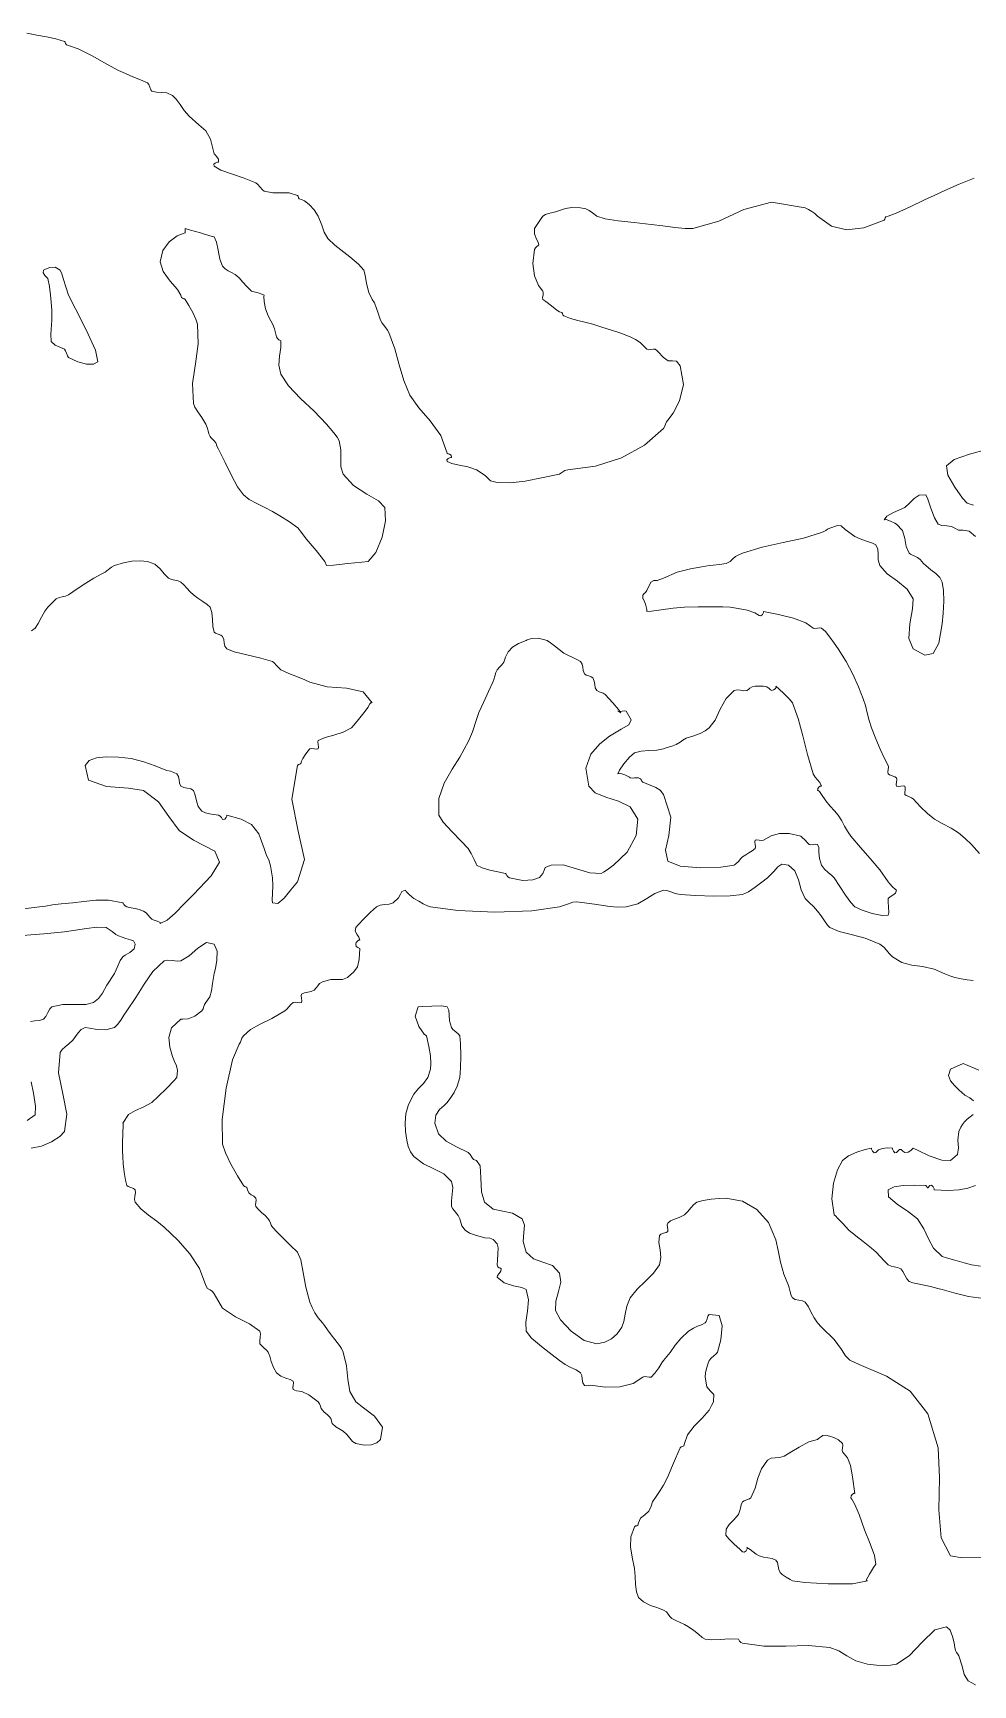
# Model space of a CAD drawing. Header units: inches. Extents: x 18 to 851, y -500 to 848.
# Drawn here: x 175.31 to 199.23, y 781.72 to 823.76 of the extents above; entities that cross this region are included whole.
import ezdxf

# ---------------------------------------------------------------- set-up
doc = ezdxf.new("R2010")
doc.units = ezdxf.units.IN
doc.header["$MEASUREMENT"] = 0
doc.layers.add('Layer 1', color=7, linetype='Continuous')

msp = doc.modelspace()

# ---------------------------------------------------------------- linework, layer by layer
at = {"layer": 'Layer 1', "lineweight": 0}
for points in [[(175.155, 823.759), (175.403, 823.707), (175.651, 823.662), (175.89, 823.611), (176.107, 823.547), (176.126, 823.524), (176.136, 823.49), (176.157, 823.458), (176.213, 823.441), (176.455, 823.358), (176.813, 823.176), (177.188, 822.967), (177.484, 822.806), (177.66, 822.726), (177.851, 822.648), (178.044, 822.57), (178.225, 822.488), (178.256, 822.448), (178.281, 822.38), (178.305, 822.313), (178.331, 822.276), (178.451, 822.25), (178.58, 822.248), (178.717, 822.234), (178.86, 822.17), (178.955, 822.076), (179.052, 821.941), (179.159, 821.788), (179.284, 821.641), (179.531, 821.422), (179.706, 821.267), (179.829, 821.06), (179.919, 820.688), (179.944, 820.657), (179.99, 820.611), (180.027, 820.552), (180.025, 820.477), (179.999, 820.469), (179.947, 820.451), (179.908, 820.419), (179.919, 820.371), (180.087, 820.269), (180.362, 820.172), (180.681, 820.069), (180.978, 819.947), (181.027, 819.904), (181.088, 819.836), (181.147, 819.77), (181.19, 819.735), (181.414, 819.695), (181.623, 819.695), (181.827, 819.689), (182.037, 819.629), (182.059, 819.604), (182.065, 819.569), (182.084, 819.539), (182.143, 819.523), (182.217, 819.487), (182.336, 819.393), (182.464, 819.258), (182.566, 819.1), (182.657, 818.87), (182.716, 818.69), (182.807, 818.53), (182.99, 818.358), (183.14, 818.244), (183.367, 818.065), (183.591, 817.874), (183.731, 817.724), (183.762, 817.599), (183.798, 817.384), (183.853, 817.154), (183.943, 816.982), (183.999, 816.896), (184.043, 816.777), (184.09, 816.628), (184.154, 816.453), (184.197, 816.38), (184.262, 816.29), (184.326, 816.201), (184.366, 816.135), (184.514, 815.726), (184.63, 815.312), (184.747, 814.913), (184.896, 814.547), (185.125, 814.225), (185.417, 813.895), (185.687, 813.521), (185.849, 813.064), (185.869, 813.054), (185.91, 813.042), (185.947, 813.016), (185.955, 812.959), (185.929, 812.956), (185.877, 812.935), (185.836, 812.9), (185.849, 812.853), (185.963, 812.801), (186.149, 812.765), (186.37, 812.72), (186.59, 812.641), (186.819, 812.5), (186.897, 812.414), (186.954, 812.362), (187.119, 812.323), (187.45, 812.312), (187.829, 812.356), (188.25, 812.437), (188.708, 812.535), (188.743, 812.555), (188.788, 812.589), (188.845, 812.623), (188.919, 812.641), (189.625, 812.739), (190.286, 812.949), (190.873, 813.271), (191.354, 813.7), (191.389, 813.754), (191.408, 813.809), (191.427, 813.862), (191.46, 813.912), (191.596, 814.085), (191.763, 814.4), (191.858, 814.814), (191.778, 815.288), (191.688, 815.407), (191.585, 815.421), (191.473, 815.421), (191.354, 815.5), (191.313, 815.547), (191.25, 815.614), (191.186, 815.677), (191.143, 815.712), (191.097, 815.715), (191.032, 815.707), (190.969, 815.701), (190.931, 815.712), (190.855, 815.794), (190.757, 815.88), (190.64, 815.962), (190.507, 816.029), (190.269, 816.119), (190.026, 816.198), (189.786, 816.272), (189.555, 816.347), (189.355, 816.404), (189.169, 816.446), (188.99, 816.491), (188.813, 816.559), (188.792, 816.584), (188.785, 816.618), (188.766, 816.648), (188.708, 816.665), (188.641, 816.711), (188.499, 816.815), (188.355, 816.924), (188.284, 816.982), (188.278, 817.027), (188.288, 817.092), (188.295, 817.154), (188.284, 817.194), (188.174, 817.336), (188.073, 817.581), (188.024, 817.896), (188.072, 818.253), (188.095, 818.291), (188.131, 818.33), (188.164, 818.356), (188.178, 818.358), (188.16, 818.437), (188.115, 818.534), (188.074, 818.648), (188.072, 818.782), (188.103, 818.835), (188.169, 818.938), (188.24, 819.042), (188.284, 819.1), (188.353, 819.145), (188.423, 819.168), (188.504, 819.184), (188.602, 819.206), (188.728, 819.25), (188.856, 819.296), (189.017, 819.323), (189.237, 819.312), (189.374, 819.282), (189.464, 819.239), (189.547, 819.18), (189.66, 819.1), (189.868, 819.029), (190.201, 818.978), (190.607, 818.934), (191.037, 818.888), (191.338, 818.849), (191.639, 818.811), (191.903, 818.784), (192.096, 818.782), (192.757, 818.974), (193.398, 819.271), (194.103, 819.456), (194.955, 819.312), (195.047, 819.269), (195.128, 819.219), (195.202, 819.163), (195.272, 819.1), (195.626, 818.847), (196.012, 818.748), (196.452, 818.798), (196.966, 818.994), (196.988, 819.02), (196.995, 819.054), (197.014, 819.084), (197.072, 819.1), (197.277, 819.175), (197.632, 819.339), (197.999, 819.517), (198.237, 819.629), (198.515, 819.756), (198.877, 819.917), (199.262, 820.067)], [(178.543, 817.935), (178.62, 817.695), (178.801, 817.447), (178.985, 817.232), (179.072, 817.088), (179.086, 817.028), (179.113, 817.011), (179.146, 817.006), (179.178, 816.982), (179.275, 816.823), (179.373, 816.646), (179.452, 816.478), (179.496, 816.347), (179.515, 815.848), (179.442, 815.344), (179.369, 814.837), (179.39, 814.335), (179.429, 814.238), (179.504, 814.118), (179.602, 813.974), (179.708, 813.806), (179.743, 813.722), (179.762, 813.639), (179.78, 813.561), (179.813, 813.488), (179.83, 813.471), (179.863, 813.438), (179.897, 813.404), (179.919, 813.382), (179.963, 813.328), (179.979, 813.291), (179.99, 813.246), (180.025, 813.17), (180.202, 812.83), (180.362, 812.5), (180.513, 812.213), (180.661, 812.006), (180.812, 811.887), (181.002, 811.784), (181.208, 811.686), (181.402, 811.582), (181.589, 811.47), (181.834, 811.319), (182.049, 811.167), (182.143, 811.053), (182.262, 810.89), (182.511, 810.591), (182.735, 810.312), (182.778, 810.206), (182.958, 810.219), (183.322, 810.257), (183.679, 810.296), (183.837, 810.312), (184.032, 810.543), (184.192, 810.929), (184.281, 811.35), (184.26, 811.688), (184.1, 811.851), (183.801, 812.027), (183.467, 812.245), (183.202, 812.535), (183.145, 812.721), (183.142, 812.928), (183.143, 813.15), (183.096, 813.382), (183.045, 813.473), (182.963, 813.583), (182.868, 813.699), (182.778, 813.806), (182.464, 814.135), (182.117, 814.462), (181.81, 814.779), (181.613, 815.076), (181.567, 815.307), (181.582, 815.54), (181.611, 815.753), (181.613, 815.923), (181.599, 815.934), (181.566, 815.953), (181.531, 815.984), (181.507, 816.029), (181.452, 816.233), (181.409, 816.346), (181.363, 816.433), (181.296, 816.559), (181.227, 816.744), (181.19, 816.924), (181.18, 817.053), (181.19, 817.088), (181.135, 817.115), (181.035, 817.144), (180.934, 817.17), (180.872, 817.194), (180.748, 817.307), (180.65, 817.421), (180.558, 817.527), (180.449, 817.618), (180.361, 817.667), (180.275, 817.709), (180.196, 817.759), (180.131, 817.829), (180.063, 818.006), (180.021, 818.23), (179.98, 818.439), (179.919, 818.57), (179.812, 818.602), (179.571, 818.673), (179.318, 818.746), (179.178, 818.782), (179.178, 818.766), (179.179, 818.729), (179.179, 818.693), (179.178, 818.676), (178.979, 818.596), (178.776, 818.448), (178.615, 818.228), (178.543, 817.935), (178.543, 817.935)], [(179.178, 818.676), (179.179, 818.693), (179.179, 818.729), (179.178, 818.766), (179.178, 818.782), (179.318, 818.746), (179.571, 818.673), (179.812, 818.602), (179.919, 818.57), (179.98, 818.439), (180.021, 818.23), (180.063, 818.006), (180.131, 817.829), (180.196, 817.759), (180.275, 817.709), (180.361, 817.667), (180.449, 817.618), (180.558, 817.527), (180.65, 817.421), (180.748, 817.307), (180.872, 817.194), (180.934, 817.17), (181.035, 817.144), (181.135, 817.115), (181.19, 817.088), (181.18, 817.053), (181.19, 816.924), (181.227, 816.744), (181.296, 816.559), (181.363, 816.433), (181.409, 816.346), (181.452, 816.233), (181.507, 816.029), (181.531, 815.984), (181.566, 815.953), (181.599, 815.934), (181.613, 815.923), (181.611, 815.753), (181.582, 815.54), (181.567, 815.307), (181.613, 815.076), (181.81, 814.779), (182.117, 814.462), (182.464, 814.135), (182.778, 813.806), (182.868, 813.699), (182.963, 813.583), (183.045, 813.473), (183.096, 813.382), (183.143, 813.15), (183.142, 812.928), (183.145, 812.721), (183.202, 812.535), (183.467, 812.245), (183.801, 812.027), (184.1, 811.851), (184.26, 811.688), (184.281, 811.35), (184.192, 810.929), (184.032, 810.543), (183.837, 810.312), (183.679, 810.296), (183.322, 810.257), (182.958, 810.219), (182.778, 810.206), (182.735, 810.312), (182.511, 810.591), (182.262, 810.89), (182.143, 811.053), (182.049, 811.167), (181.834, 811.319), (181.589, 811.47), (181.402, 811.582), (181.208, 811.686), (181.002, 811.784), (180.812, 811.887), (180.661, 812.006), (180.513, 812.213), (180.362, 812.5), (180.202, 812.83), (180.025, 813.17), (179.99, 813.246), (179.979, 813.291), (179.963, 813.328), (179.919, 813.382), (179.897, 813.404), (179.863, 813.438), (179.83, 813.471), (179.813, 813.488), (179.78, 813.561), (179.762, 813.639), (179.743, 813.722), (179.708, 813.806), (179.602, 813.974), (179.504, 814.118), (179.429, 814.238), (179.39, 814.335), (179.369, 814.837), (179.442, 815.344), (179.515, 815.848), (179.496, 816.347), (179.452, 816.478), (179.373, 816.646), (179.275, 816.823), (179.178, 816.982), (179.146, 817.006), (179.113, 817.011), (179.086, 817.028), (179.072, 817.088), (178.985, 817.232), (178.801, 817.447), (178.62, 817.695), (178.543, 817.935), (178.615, 818.228), (178.776, 818.448), (178.979, 818.596), (179.178, 818.676), (179.178, 818.676)], [(175.684, 817.512), (175.729, 817.306), (175.765, 817.01), (175.788, 816.7), (175.79, 816.453), (175.765, 816.092), (175.774, 815.913), (175.871, 815.819), (176.107, 815.712), (176.133, 815.675), (176.158, 815.609), (176.183, 815.541), (176.213, 815.5), (176.448, 815.393), (176.667, 815.333), (176.845, 815.331), (176.955, 815.394), (176.897, 815.688), (176.662, 816.204), (176.388, 816.739), (176.213, 817.088), (176.14, 817.298), (176.087, 817.485), (176.045, 817.633), (176.002, 817.724), (175.872, 817.8), (175.734, 817.793), (175.625, 817.751), (175.578, 817.724), (175.569, 817.654), (175.606, 817.591), (175.656, 817.541), (175.684, 817.512), (175.684, 817.512)], [(175.578, 817.724), (175.625, 817.751), (175.734, 817.793), (175.872, 817.8), (176.002, 817.724), (176.045, 817.633), (176.087, 817.485), (176.14, 817.298), (176.213, 817.088), (176.388, 816.739), (176.662, 816.204), (176.897, 815.688), (176.955, 815.394), (176.845, 815.331), (176.667, 815.333), (176.448, 815.393), (176.213, 815.5), (176.183, 815.541), (176.158, 815.609), (176.133, 815.675), (176.107, 815.712), (175.871, 815.819), (175.774, 815.913), (175.765, 816.092), (175.79, 816.453), (175.788, 816.7), (175.765, 817.01), (175.729, 817.306), (175.684, 817.512), (175.656, 817.541), (175.606, 817.591), (175.569, 817.654), (175.578, 817.724), (175.578, 817.724)], [(199.572, 813.162), (199.137, 813.04), (198.754, 812.903), (198.554, 812.747), (198.593, 812.51), (198.764, 812.199), (198.963, 811.924), (199.084, 811.794), (199.239, 811.741)], [(199.239, 811.741), (199.084, 811.794), (198.963, 811.924), (198.764, 812.199), (198.593, 812.51), (198.554, 812.747), (198.754, 812.903), (199.137, 813.04), (199.572, 813.162)], [(199.295, 810.947), (199.128, 811.08), (198.983, 811.108), (198.862, 811.109), (198.766, 811.159), (198.683, 811.201), (198.561, 811.216), (198.436, 811.229), (198.343, 811.265), (198.25, 811.422), (198.157, 811.669), (198.078, 811.899), (198.025, 812.006), (197.858, 811.998), (197.729, 811.911), (197.616, 811.792), (197.496, 811.688), (197.361, 811.623), (197.189, 811.548), (197.038, 811.463), (196.966, 811.371), (197.021, 811.378), (197.132, 811.338), (197.239, 811.287), (197.284, 811.265), (197.438, 811.103), (197.497, 810.9), (197.529, 810.694), (197.602, 810.523), (197.641, 810.496), (197.704, 810.466), (197.768, 810.439), (197.813, 810.417), (197.882, 810.366), (197.929, 810.314), (197.97, 810.262), (198.025, 810.206), (198.159, 810.1), (198.282, 810.005), (198.383, 809.904), (198.448, 809.782), (198.48, 809.577), (198.486, 809.299), (198.473, 808.998), (198.448, 808.724), (198.356, 808.231), (198.212, 807.971), (198, 807.928), (197.708, 808.088), (197.596, 808.348), (197.622, 808.727), (197.69, 809.104), (197.708, 809.359), (197.557, 809.61), (197.309, 809.811), (197.049, 809.997), (196.86, 810.206), (196.817, 810.352), (196.814, 810.495), (196.808, 810.626), (196.754, 810.735), (196.669, 810.778), (196.521, 810.83), (196.356, 810.886), (196.225, 810.947), (195.98, 811.125), (195.871, 811.219), (195.78, 811.23), (195.59, 811.159), (195.529, 811.131), (195.48, 811.104), (195.432, 811.078), (195.378, 811.053), (194.915, 810.909), (194.397, 810.793), (193.866, 810.674), (193.366, 810.523), (193.274, 810.484), (193.189, 810.436), (193.114, 810.378), (193.049, 810.312), (192.946, 810.263), (192.781, 810.234), (192.618, 810.218), (192.519, 810.206), (192.327, 810.173), (192.039, 810.128), (191.7, 810.043), (191.354, 809.888), (191.191, 809.828), (191.103, 809.83), (191.034, 809.782), (190.931, 809.57), (190.897, 809.526), (190.858, 809.499), (190.829, 809.455), (190.825, 809.359), (190.844, 809.353), (190.892, 809.229), (190.933, 809.091), (190.931, 809.041), (191.047, 809.044), (191.294, 809.078), (191.598, 809.12), (191.884, 809.147), (192.235, 809.158), (192.577, 809.16), (192.864, 809.155), (193.049, 809.147), (193.256, 809.119), (193.481, 809.069), (193.676, 809.005), (193.79, 808.936), (193.832, 808.926), (193.875, 808.963), (193.901, 809.014), (193.896, 809.041), (194.281, 808.965), (194.661, 808.866), (194.975, 808.748), (195.166, 808.618), (195.206, 808.607), (195.269, 808.615), (195.333, 808.624), (195.378, 808.618), (195.473, 808.527), (195.585, 808.39), (195.7, 808.233), (195.801, 808.088), (196.004, 807.768), (196.175, 807.445), (196.318, 807.126), (196.437, 806.817), (196.49, 806.645), (196.54, 806.458), (196.59, 806.266), (196.648, 806.077), (196.753, 805.799), (196.866, 805.534), (196.976, 805.302), (197.072, 805.124), (197.082, 805.076), (197.074, 805.019), (197.066, 804.961), (197.072, 804.912), (197.108, 804.886), (197.174, 804.861), (197.242, 804.834), (197.284, 804.806), (197.291, 804.76), (197.281, 804.697), (197.272, 804.636), (197.284, 804.594), (197.327, 804.585), (197.391, 804.595), (197.455, 804.604), (197.496, 804.594), (197.506, 804.551), (197.5, 804.491), (197.491, 804.431), (197.496, 804.382), (197.53, 804.358), (197.597, 804.33), (197.665, 804.301), (197.708, 804.276), (197.896, 804.069), (198.068, 803.895), (198.246, 803.752), (198.448, 803.641), (198.67, 803.53), (198.861, 803.404), (199.031, 803.264), (199.189, 803.112), (199.397, 802.878)], [(199.397, 802.878), (199.189, 803.112), (199.031, 803.264), (198.861, 803.404), (198.67, 803.53), (198.448, 803.641), (198.246, 803.752), (198.068, 803.895), (197.896, 804.069), (197.708, 804.276), (197.665, 804.301), (197.597, 804.33), (197.53, 804.358), (197.496, 804.382), (197.491, 804.431), (197.5, 804.491), (197.506, 804.551), (197.496, 804.594), (197.455, 804.604), (197.391, 804.595), (197.327, 804.585), (197.284, 804.594), (197.272, 804.636), (197.281, 804.697), (197.291, 804.76), (197.284, 804.806), (197.242, 804.834), (197.174, 804.861), (197.108, 804.886), (197.072, 804.912), (197.066, 804.961), (197.074, 805.019), (197.082, 805.076), (197.072, 805.124), (196.976, 805.302), (196.866, 805.534), (196.753, 805.799), (196.648, 806.077), (196.59, 806.266), (196.54, 806.458), (196.49, 806.645), (196.437, 806.817), (196.318, 807.126), (196.175, 807.445), (196.004, 807.768), (195.801, 808.088), (195.7, 808.233), (195.585, 808.39), (195.473, 808.527), (195.378, 808.618), (195.333, 808.624), (195.269, 808.615), (195.206, 808.607), (195.166, 808.618), (194.975, 808.748), (194.661, 808.866), (194.281, 808.965), (193.896, 809.041), (193.901, 809.014), (193.875, 808.963), (193.832, 808.926), (193.79, 808.936), (193.676, 809.005), (193.481, 809.069), (193.256, 809.119), (193.049, 809.147), (192.864, 809.155), (192.577, 809.16), (192.235, 809.158), (191.884, 809.147), (191.598, 809.12), (191.294, 809.078), (191.047, 809.044), (190.931, 809.041), (190.933, 809.091), (190.892, 809.229), (190.844, 809.353), (190.825, 809.359), (190.829, 809.455), (190.858, 809.499), (190.897, 809.526), (190.931, 809.57), (191.034, 809.782), (191.103, 809.83), (191.191, 809.828), (191.354, 809.888), (191.7, 810.043), (192.039, 810.128), (192.327, 810.173), (192.519, 810.206), (192.618, 810.218), (192.781, 810.234), (192.946, 810.263), (193.049, 810.312), (193.114, 810.378), (193.189, 810.436), (193.274, 810.484), (193.366, 810.523), (193.866, 810.674), (194.397, 810.793), (194.915, 810.909), (195.378, 811.053), (195.432, 811.078), (195.48, 811.104), (195.529, 811.131), (195.59, 811.159), (195.78, 811.23), (195.871, 811.219), (195.98, 811.125), (196.225, 810.947), (196.356, 810.886), (196.521, 810.83), (196.669, 810.778), (196.754, 810.735), (196.808, 810.626), (196.814, 810.495), (196.817, 810.352), (196.86, 810.206), (197.049, 809.997), (197.309, 809.811), (197.557, 809.61), (197.708, 809.359), (197.69, 809.104), (197.622, 808.727), (197.596, 808.348), (197.708, 808.088), (198, 807.928), (198.212, 807.971), (198.356, 808.231), (198.448, 808.724), (198.473, 808.998), (198.486, 809.299), (198.48, 809.577), (198.448, 809.782), (198.383, 809.904), (198.282, 810.005), (198.159, 810.1), (198.025, 810.206), (197.97, 810.262), (197.929, 810.314), (197.882, 810.366), (197.813, 810.417), (197.768, 810.439), (197.704, 810.466), (197.641, 810.496), (197.602, 810.523), (197.529, 810.694), (197.497, 810.9), (197.438, 811.103), (197.284, 811.265), (197.239, 811.287), (197.132, 811.338), (197.021, 811.378), (196.966, 811.371), (197.038, 811.463), (197.189, 811.548), (197.361, 811.623), (197.496, 811.688), (197.616, 811.792), (197.729, 811.911), (197.858, 811.998), (198.025, 812.006), (198.078, 811.899), (198.157, 811.669), (198.25, 811.422), (198.343, 811.265), (198.436, 811.229), (198.561, 811.216), (198.683, 811.201), (198.766, 811.159), (198.862, 811.109), (198.983, 811.108), (199.128, 811.08), (199.295, 810.947)], [(174.998, 801.463), (175.472, 801.523), (175.63, 801.545), (175.805, 801.571), (176.026, 801.6), (176.319, 801.629), (176.605, 801.663), (176.908, 801.693), (177.233, 801.691), (177.59, 801.629), (177.601, 801.614), (177.621, 801.582), (177.652, 801.547), (177.696, 801.523), (177.807, 801.5), (177.91, 801.482), (178.012, 801.458), (178.119, 801.418), (178.19, 801.37), (178.237, 801.314), (178.278, 801.257), (178.331, 801.206), (178.37, 801.196), (178.466, 801.161), (178.548, 801.122), (178.543, 801.1), (178.719, 801.181), (178.929, 801.364), (179.158, 801.6), (179.39, 801.841), (179.844, 802.309), (180.056, 802.658), (179.935, 802.944), (179.39, 803.218), (179.029, 803.466), (178.767, 803.823), (178.499, 804.195), (178.119, 804.488), (177.742, 804.541), (177.182, 804.589), (176.72, 804.746), (176.637, 805.124), (176.741, 805.251), (176.922, 805.316), (177.172, 805.338), (177.484, 805.335), (177.803, 805.297), (178.127, 805.215), (178.421, 805.113), (178.649, 805.018), (178.714, 804.996), (178.804, 804.974), (178.895, 804.946), (178.966, 804.912), (179.012, 804.844), (179.025, 804.757), (179.036, 804.668), (179.072, 804.594), (179.144, 804.559), (179.235, 804.545), (179.325, 804.529), (179.39, 804.488), (179.438, 804.367), (179.465, 804.219), (179.508, 804.074), (179.602, 803.959), (179.698, 803.914), (179.803, 803.891), (179.913, 803.875), (180.025, 803.853), (180.07, 803.829), (180.101, 803.794), (180.121, 803.762), (180.131, 803.747), (180.186, 803.756), (180.221, 803.793), (180.237, 803.833), (180.237, 803.853), (180.608, 803.754), (180.868, 803.616), (181.051, 803.384), (181.19, 803.006), (181.252, 802.83), (181.306, 802.722), (181.355, 802.57), (181.402, 802.265), (181.41, 802.062), (181.402, 801.861), (181.395, 801.704), (181.402, 801.629), (181.541, 801.61), (181.698, 801.745), (181.866, 801.954), (182.037, 802.159), (182.216, 802.728), (182.06, 803.446), (181.892, 804.263), (182.037, 805.124), (182.063, 805.146), (182.097, 805.152), (182.127, 805.171), (182.143, 805.229), (182.171, 805.298), (182.233, 805.395), (182.304, 805.489), (182.354, 805.547), (182.399, 805.556), (182.461, 805.546), (182.523, 805.537), (182.566, 805.547), (182.574, 805.59), (182.565, 805.656), (182.556, 805.721), (182.566, 805.759), (182.742, 805.834), (182.964, 805.895), (183.2, 805.966), (183.414, 806.077), (183.476, 806.144), (183.595, 806.287), (183.73, 806.457), (183.837, 806.606), (183.849, 806.63), (183.881, 806.686), (183.918, 806.729), (183.943, 806.712), (183.714, 806.994), (183.29, 807.086), (182.795, 807.123), (182.354, 807.241), (182.225, 807.298), (182.035, 807.373), (181.819, 807.461), (181.613, 807.559), (181.563, 807.602), (181.504, 807.669), (181.446, 807.734), (181.402, 807.771), (181.108, 807.855), (180.753, 807.933), (180.431, 808.009), (180.237, 808.088), (180.191, 808.157), (180.177, 808.238), (180.167, 808.324), (180.131, 808.406), (180.089, 808.433), (180.021, 808.46), (179.955, 808.486), (179.919, 808.512), (179.887, 808.654), (179.875, 808.835), (179.858, 809.014), (179.813, 809.147), (179.742, 809.216), (179.63, 809.296), (179.504, 809.381), (179.39, 809.465), (179.305, 809.543), (179.222, 809.632), (179.144, 809.716), (179.072, 809.782), (179.001, 809.816), (178.917, 809.833), (178.832, 809.852), (178.755, 809.888), (178.65, 809.995), (178.544, 810.125), (178.411, 810.242), (178.225, 810.312), (178.033, 810.328), (177.827, 810.316), (177.607, 810.276), (177.378, 810.206), (177.306, 810.166), (177.227, 810.107), (177.145, 810.044), (177.061, 809.994), (176.858, 809.888), (176.649, 809.758), (176.434, 809.614), (176.213, 809.465), (176.132, 809.429), (176.05, 809.412), (175.97, 809.396), (175.896, 809.359), (175.845, 809.313), (175.792, 809.257), (175.737, 809.199), (175.684, 809.147), (175.608, 809.044), (175.526, 808.891), (175.443, 808.732), (175.366, 808.618), (175.271, 808.547)], [(187.331, 807.876), (187.288, 807.749), (187.243, 807.683), (187.188, 807.635), (187.119, 807.559), (187.085, 807.488), (187.058, 807.396), (187.035, 807.306), (187.013, 807.241), (186.899, 807.001), (186.769, 806.723), (186.655, 806.465), (186.59, 806.288), (186.496, 805.977), (186.394, 805.737), (186.284, 805.535), (186.167, 805.335), (185.971, 805.025), (185.768, 804.673), (185.632, 804.283), (185.637, 803.853), (185.75, 803.677), (185.975, 803.433), (186.216, 803.187), (186.378, 803.006), (186.458, 802.878), (186.537, 802.732), (186.589, 802.616), (186.59, 802.583), (186.736, 802.513), (186.93, 802.46), (187.14, 802.415), (187.331, 802.371), (187.345, 802.355), (187.363, 802.324), (187.392, 802.29), (187.437, 802.265), (187.773, 802.197), (188.025, 802.208), (188.194, 802.274), (188.284, 802.371), (188.325, 802.474), (188.342, 802.521), (188.382, 802.545), (188.496, 802.583), (188.8, 802.589), (189.14, 802.493), (189.475, 802.389), (189.766, 802.371), (189.824, 802.403), (189.921, 802.468), (190.02, 802.538), (190.084, 802.583), (190.431, 802.915), (190.655, 803.336), (190.699, 803.752), (190.507, 804.065), (190.206, 804.213), (189.886, 804.315), (189.611, 804.425), (189.449, 804.594), (189.374, 805.056), (189.5, 805.408), (189.733, 805.67), (189.978, 805.865), (190.273, 806.048), (190.475, 806.157), (190.534, 806.279), (190.401, 806.5), (190.361, 806.511), (190.299, 806.502), (190.234, 806.493), (190.19, 806.5), (190.264, 806.459), (190.206, 806.547), (190.061, 806.718), (189.872, 806.923), (189.82, 806.963), (189.771, 806.979), (189.72, 806.993), (189.66, 807.029), (189.617, 807.096), (189.602, 807.181), (189.589, 807.269), (189.555, 807.347), (189.511, 807.378), (189.449, 807.398), (189.388, 807.421), (189.343, 807.453), (189.307, 807.535), (189.296, 807.62), (189.282, 807.701), (189.237, 807.771), (189.168, 807.81), (189.059, 807.86), (188.932, 807.917), (188.813, 807.982), (188.695, 808.068), (188.579, 808.163), (188.475, 808.246), (188.39, 808.3), (188.169, 808.358), (187.994, 808.349), (187.884, 808.315), (187.86, 808.3), (187.666, 808.228), (187.509, 808.134), (187.396, 808.017), (187.331, 807.876), (187.331, 807.876)], [(187.86, 808.3), (187.884, 808.315), (187.994, 808.349), (188.169, 808.358), (188.39, 808.3), (188.475, 808.246), (188.579, 808.163), (188.695, 808.068), (188.813, 807.982), (188.932, 807.917), (189.059, 807.86), (189.168, 807.81), (189.237, 807.771), (189.282, 807.701), (189.296, 807.62), (189.307, 807.535), (189.343, 807.453), (189.388, 807.421), (189.449, 807.398), (189.511, 807.378), (189.555, 807.347), (189.589, 807.269), (189.602, 807.181), (189.617, 807.096), (189.66, 807.029), (189.72, 806.993), (189.771, 806.979), (189.82, 806.963), (189.872, 806.923), (190.061, 806.718), (190.206, 806.547), (190.264, 806.459), (190.19, 806.5), (190.234, 806.493), (190.299, 806.502), (190.361, 806.511), (190.401, 806.5), (190.534, 806.279), (190.475, 806.157), (190.273, 806.048), (189.978, 805.865), (189.733, 805.67), (189.5, 805.408), (189.374, 805.056), (189.449, 804.594), (189.611, 804.425), (189.886, 804.315), (190.206, 804.213), (190.507, 804.065), (190.699, 803.752), (190.655, 803.336), (190.431, 802.915), (190.084, 802.583), (190.02, 802.538), (189.921, 802.468), (189.824, 802.403), (189.766, 802.371), (189.475, 802.389), (189.14, 802.493), (188.8, 802.589), (188.496, 802.583), (188.382, 802.545), (188.342, 802.521), (188.325, 802.474), (188.284, 802.371), (188.194, 802.274), (188.025, 802.208), (187.773, 802.197), (187.437, 802.265), (187.392, 802.29), (187.363, 802.324), (187.345, 802.355), (187.331, 802.371), (187.14, 802.415), (186.93, 802.46), (186.736, 802.513), (186.59, 802.583), (186.589, 802.616), (186.537, 802.732), (186.458, 802.878), (186.378, 803.006), (186.216, 803.187), (185.975, 803.433), (185.75, 803.677), (185.637, 803.853), (185.632, 804.283), (185.768, 804.673), (185.971, 805.025), (186.167, 805.335), (186.284, 805.535), (186.394, 805.737), (186.496, 805.977), (186.59, 806.288), (186.655, 806.465), (186.769, 806.723), (186.899, 807.001), (187.013, 807.241), (187.035, 807.306), (187.058, 807.396), (187.085, 807.488), (187.119, 807.559), (187.188, 807.635), (187.243, 807.683), (187.288, 807.749), (187.331, 807.876), (187.396, 808.017), (187.509, 808.134), (187.666, 808.228), (187.86, 808.3), (187.86, 808.3)], [(193.154, 807.029), (192.947, 806.826), (192.796, 806.551), (192.665, 806.277), (192.519, 806.077), (192.41, 806.002), (192.284, 805.938), (192.169, 805.89), (192.096, 805.865), (191.932, 805.814), (191.844, 805.767), (191.776, 805.716), (191.672, 805.653), (191.589, 805.619), (191.504, 805.593), (191.424, 805.57), (191.354, 805.547), (191.183, 805.51), (190.982, 805.499), (190.782, 805.485), (190.613, 805.441), (190.489, 805.336), (190.347, 805.166), (190.233, 805), (190.19, 804.912), (190.241, 804.924), (190.368, 804.879), (190.484, 804.824), (190.507, 804.806), (190.559, 804.8), (190.613, 804.805), (190.667, 804.81), (190.719, 804.806), (190.769, 804.782), (190.792, 804.751), (190.805, 804.721), (190.825, 804.7), (191.016, 804.622), (191.16, 804.561), (191.269, 804.491), (191.354, 804.382), (191.536, 803.807), (191.49, 803.338), (191.403, 802.967), (191.46, 802.688), (191.774, 802.558), (192.291, 802.514), (192.815, 802.53), (193.154, 802.583), (193.196, 802.616), (193.258, 802.681), (193.321, 802.75), (193.366, 802.794), (193.447, 802.85), (193.527, 802.898), (193.607, 802.948), (193.684, 803.006), (193.694, 803.047), (193.685, 803.111), (193.675, 803.175), (193.684, 803.218), (193.726, 803.229), (193.787, 803.22), (193.85, 803.21), (193.896, 803.218), (194.089, 803.33), (194.303, 803.39), (194.552, 803.39), (194.849, 803.324), (194.886, 803.292), (194.953, 803.226), (195.021, 803.155), (195.061, 803.112), (195.101, 803.101), (195.164, 803.11), (195.228, 803.12), (195.272, 803.112), (195.302, 803.037), (195.309, 802.912), (195.323, 802.755), (195.378, 802.583), (195.45, 802.483), (195.546, 802.397), (195.637, 802.324), (195.696, 802.265), (195.838, 802.044), (195.986, 801.819), (196.121, 801.631), (196.225, 801.523), (196.407, 801.44), (196.665, 801.357), (196.915, 801.305), (197.072, 801.312), (197.088, 801.381), (197.081, 801.512), (197.069, 801.648), (197.072, 801.735), (197.119, 801.779), (197.193, 801.818), (197.261, 801.869), (197.284, 801.947), (197.254, 801.968), (197.184, 802.036), (197.111, 802.113), (197.072, 802.159), (196.857, 802.464), (196.615, 802.754), (196.363, 803.038), (196.119, 803.324), (196.035, 803.447), (195.963, 803.579), (195.89, 803.715), (195.801, 803.853), (195.702, 803.971), (195.592, 804.089), (195.48, 804.222), (195.378, 804.382), (195.358, 804.408), (195.32, 804.455), (195.284, 804.491), (195.272, 804.488), (195.282, 804.532), (195.315, 804.579), (195.353, 804.606), (195.378, 804.594), (195.332, 804.686), (195.273, 804.756), (195.213, 804.825), (195.166, 804.912), (195.016, 805.403), (194.896, 805.878), (194.778, 806.32), (194.637, 806.712), (194.562, 806.805), (194.423, 806.944), (194.286, 807.074), (194.213, 807.135), (194.224, 807.109), (194.198, 807.073), (194.152, 807.042), (194.107, 807.029), (194.079, 807.046), (194.038, 807.082), (193.979, 807.118), (193.896, 807.135), (193.843, 807.136), (193.79, 807.137), (193.736, 807.137), (193.684, 807.135), (193.606, 807.119), (193.553, 807.087), (193.513, 807.053), (193.472, 807.029), (193.397, 807.024), (193.31, 807.036), (193.224, 807.044), (193.154, 807.029), (193.154, 807.029)], [(193.472, 807.029), (193.513, 807.053), (193.553, 807.087), (193.606, 807.119), (193.684, 807.135), (193.736, 807.137), (193.79, 807.137), (193.843, 807.136), (193.896, 807.135), (193.979, 807.118), (194.038, 807.082), (194.079, 807.046), (194.107, 807.029), (194.152, 807.042), (194.198, 807.073), (194.224, 807.109), (194.213, 807.135), (194.286, 807.074), (194.423, 806.944), (194.562, 806.805), (194.637, 806.712), (194.778, 806.32), (194.896, 805.878), (195.016, 805.403), (195.166, 804.912), (195.213, 804.825), (195.273, 804.756), (195.332, 804.686), (195.378, 804.594), (195.353, 804.606), (195.315, 804.579), (195.282, 804.532), (195.272, 804.488), (195.284, 804.491), (195.32, 804.455), (195.358, 804.408), (195.378, 804.382), (195.48, 804.222), (195.592, 804.089), (195.702, 803.971), (195.801, 803.853), (195.89, 803.715), (195.963, 803.579), (196.035, 803.447), (196.119, 803.324), (196.363, 803.038), (196.615, 802.754), (196.857, 802.464), (197.072, 802.159), (197.111, 802.113), (197.184, 802.036), (197.254, 801.968), (197.284, 801.947), (197.261, 801.869), (197.193, 801.818), (197.119, 801.779), (197.072, 801.735), (197.069, 801.648), (197.081, 801.512), (197.088, 801.381), (197.072, 801.312), (196.915, 801.305), (196.665, 801.357), (196.407, 801.44), (196.225, 801.523), (196.121, 801.631), (195.986, 801.819), (195.838, 802.044), (195.696, 802.265), (195.637, 802.324), (195.546, 802.397), (195.45, 802.483), (195.378, 802.583), (195.323, 802.755), (195.309, 802.912), (195.302, 803.037), (195.272, 803.112), (195.228, 803.12), (195.164, 803.11), (195.101, 803.101), (195.061, 803.112), (195.021, 803.155), (194.953, 803.226), (194.886, 803.292), (194.849, 803.324), (194.552, 803.39), (194.303, 803.39), (194.089, 803.33), (193.896, 803.218), (193.85, 803.21), (193.787, 803.22), (193.726, 803.229), (193.684, 803.218), (193.675, 803.175), (193.685, 803.111), (193.694, 803.047), (193.684, 803.006), (193.607, 802.948), (193.527, 802.898), (193.447, 802.85), (193.366, 802.794), (193.321, 802.75), (193.258, 802.681), (193.196, 802.616), (193.154, 802.583), (192.815, 802.53), (192.291, 802.514), (191.774, 802.558), (191.46, 802.688), (191.403, 802.967), (191.49, 803.338), (191.536, 803.807), (191.354, 804.382), (191.269, 804.491), (191.16, 804.561), (191.016, 804.622), (190.825, 804.7), (190.805, 804.721), (190.792, 804.751), (190.769, 804.782), (190.719, 804.806), (190.667, 804.81), (190.613, 804.805), (190.559, 804.8), (190.507, 804.806), (190.484, 804.824), (190.368, 804.879), (190.241, 804.924), (190.19, 804.912), (190.233, 805), (190.347, 805.166), (190.489, 805.336), (190.613, 805.441), (190.782, 805.485), (190.982, 805.499), (191.183, 805.51), (191.354, 805.547), (191.424, 805.57), (191.504, 805.593), (191.589, 805.619), (191.672, 805.653), (191.776, 805.716), (191.844, 805.767), (191.932, 805.814), (192.096, 805.865), (192.169, 805.89), (192.284, 805.938), (192.41, 806.002), (192.519, 806.077), (192.665, 806.277), (192.796, 806.551), (192.947, 806.826), (193.154, 807.029), (193.224, 807.044), (193.31, 807.036), (193.397, 807.024), (193.472, 807.029), (193.472, 807.029)], [(199.235, 799.648), (199.078, 799.668), (198.924, 799.689), (198.766, 799.724), (198.642, 799.767), (198.509, 799.823), (198.373, 799.882), (198.237, 799.936), (197.947, 800.005), (197.675, 800.043), (197.419, 800.107), (197.178, 800.253), (197.099, 800.335), (197.031, 800.42), (196.957, 800.501), (196.86, 800.571), (196.481, 800.729), (196.127, 800.82), (195.821, 800.893), (195.59, 800.994), (195.529, 801.059), (195.452, 801.167), (195.364, 801.294), (195.272, 801.418), (195.169, 801.534), (195.064, 801.637), (194.984, 801.71), (194.955, 801.735), (194.86, 801.96), (194.789, 802.215), (194.694, 802.442), (194.531, 802.583), (194.366, 802.608), (194.264, 802.545), (194.163, 802.421), (194.001, 802.265), (193.855, 802.15), (193.685, 802.021), (193.513, 801.908), (193.366, 801.841), (193.051, 801.801), (192.626, 801.795), (192.175, 801.812), (191.778, 801.841), (191.651, 801.867), (191.536, 801.906), (191.435, 801.939), (191.354, 801.947), (191.133, 801.866), (190.927, 801.733), (190.697, 801.602), (190.401, 801.523), (190.171, 801.518), (189.927, 801.541), (189.655, 801.582), (189.343, 801.629), (189.142, 801.653), (189.044, 801.643), (188.937, 801.6), (188.708, 801.523), (188.002, 801.42), (187.061, 801.39), (186.123, 801.427), (185.425, 801.523), (185.344, 801.553), (185.241, 801.603), (185.124, 801.666), (185.001, 801.735), (184.956, 801.772), (184.874, 801.844), (184.803, 801.915), (184.79, 801.947), (184.697, 801.918), (184.661, 801.85), (184.61, 801.75), (184.472, 801.629), (184.371, 801.593), (184.258, 801.581), (184.146, 801.567), (184.049, 801.523), (183.899, 801.392), (183.727, 801.221), (183.583, 801.069), (183.52, 800.994), (183.509, 800.904), (183.546, 800.825), (183.597, 800.751), (183.625, 800.677), (183.607, 800.683), (183.571, 800.657), (183.536, 800.614), (183.52, 800.571), (183.536, 800.518), (183.572, 800.485), (183.608, 800.469), (183.625, 800.465), (183.607, 800.181), (183.565, 800), (183.474, 799.867), (183.308, 799.724), (183.184, 799.672), (183.049, 799.675), (182.884, 799.676), (182.672, 799.618), (182.6, 799.571), (182.553, 799.517), (182.514, 799.46), (182.46, 799.406), (182.389, 799.373), (182.306, 799.355), (182.22, 799.337), (182.143, 799.3), (182.132, 799.261), (182.142, 799.196), (182.151, 799.131), (182.143, 799.088), (182.101, 799.077), (182.04, 799.086), (181.978, 799.095), (181.931, 799.088), (181.871, 799.038), (181.819, 798.979), (181.77, 798.921), (181.719, 798.876), (181.387, 798.683), (181.088, 798.535), (180.839, 798.4), (180.661, 798.241), (180.625, 798.18), (180.608, 798.129), (180.592, 798.082), (180.555, 798.029), (180.388, 797.627), (180.227, 796.906), (180.124, 796.111), (180.131, 795.488), (180.206, 795.261), (180.345, 794.973), (180.509, 794.678), (180.661, 794.43), (180.692, 794.406), (180.725, 794.401), (180.752, 794.384), (180.767, 794.324), (180.797, 794.245), (180.862, 794.196), (180.931, 794.159), (180.978, 794.112), (180.983, 794.063), (180.975, 794.004), (180.968, 793.946), (180.978, 793.9), (181.043, 793.825), (181.127, 793.747), (181.215, 793.666), (181.296, 793.583), (181.326, 793.533), (181.348, 793.477), (181.371, 793.421), (181.402, 793.371), (181.522, 793.244), (181.685, 793.084), (181.865, 792.909), (182.037, 792.735), (182.124, 792.54), (182.185, 792.221), (182.252, 791.842), (182.354, 791.465), (182.41, 791.328), (182.479, 791.193), (182.564, 791.063), (182.672, 790.936), (182.725, 790.871), (182.806, 790.763), (182.899, 790.635), (182.99, 790.512), (183.049, 790.436), (183.106, 790.362), (183.159, 790.283), (183.202, 790.194), (183.286, 789.844), (183.318, 789.501), (183.372, 789.188), (183.52, 788.924), (183.715, 788.778), (183.998, 788.56), (184.2, 788.285), (184.154, 787.971), (184.059, 787.888), (183.916, 787.838), (183.732, 787.829), (183.52, 787.865), (183.44, 787.915), (183.367, 788.002), (183.291, 788.1), (183.202, 788.183), (183.115, 788.232), (183.013, 788.294), (182.925, 788.38), (182.884, 788.5), (182.854, 788.544), (182.79, 788.606), (182.719, 788.668), (182.672, 788.712), (182.644, 788.76), (182.621, 788.82), (182.598, 788.878), (182.566, 788.924), (182.326, 789.11), (182.146, 789.188), (182.017, 789.212), (181.931, 789.241), (181.921, 789.281), (181.93, 789.345), (181.94, 789.41), (181.931, 789.453), (181.854, 789.493), (181.738, 789.529), (181.613, 789.58), (181.507, 789.665), (181.424, 789.805), (181.37, 789.952), (181.332, 790.088), (181.296, 790.194), (181.254, 790.244), (181.186, 790.305), (181.119, 790.364), (181.084, 790.406), (181.082, 790.477), (181.093, 790.571), (181.1, 790.662), (181.084, 790.724), (180.814, 790.916), (180.462, 791.087), (180.129, 791.314), (179.919, 791.677), (179.879, 791.739), (179.815, 791.776), (179.75, 791.815), (179.708, 791.889), (179.545, 792.317), (179.302, 792.696), (178.997, 793.042), (178.649, 793.371), (178.456, 793.526), (178.247, 793.682), (178.054, 793.841), (177.908, 794.006), (177.893, 794.075), (177.903, 794.162), (177.917, 794.25), (177.908, 794.324), (177.868, 794.354), (177.799, 794.38), (177.732, 794.404), (177.696, 794.43), (177.659, 794.57), (177.627, 794.771), (177.603, 794.987), (177.59, 795.171), (177.585, 795.302), (177.583, 795.436), (177.583, 795.569), (177.59, 795.7), (177.598, 795.801), (177.606, 795.924), (177.606, 796.014), (177.59, 796.018), (177.74, 796.236), (177.915, 796.345), (178.112, 796.423), (178.331, 796.547), (178.497, 796.695), (178.707, 796.904), (178.888, 797.093), (178.966, 797.183), (178.984, 797.357), (178.956, 797.48), (178.907, 797.587), (178.86, 797.712), (178.793, 797.956), (178.763, 798.202), (178.834, 798.441), (179.072, 798.665), (179.122, 798.662), (179.253, 798.676), (179.427, 798.738), (179.602, 798.876), (179.636, 798.931), (179.655, 798.985), (179.674, 799.039), (179.708, 799.088), (179.807, 799.232), (179.85, 799.386), (179.874, 799.576), (179.919, 799.83), (179.951, 799.956), (179.989, 800.167), (179.993, 800.395), (179.919, 800.571), (179.722, 800.615), (179.503, 800.473), (179.28, 800.274), (179.072, 800.147), (178.975, 800.145), (178.854, 800.16), (178.736, 800.168), (178.649, 800.147), (178.36, 799.877), (178.134, 799.557), (177.928, 799.214), (177.696, 798.876), (177.619, 798.765), (177.542, 798.642), (177.462, 798.531), (177.378, 798.453), (177.164, 798.391), (176.937, 798.402), (176.745, 798.439), (176.637, 798.453), (176.535, 798.401), (176.458, 798.321), (176.39, 798.228), (176.319, 798.135), (176.218, 798.038), (176.125, 797.965), (176.05, 797.897), (176.002, 797.818), (175.96, 797.302), (176.067, 796.763), (176.167, 796.25), (176.107, 795.806), (175.992, 795.681), (175.781, 795.546), (175.522, 795.435), (175.261, 795.382)], [(175.244, 798.604), (175.358, 798.619), (175.477, 798.629), (175.578, 798.665), (175.632, 798.731), (175.684, 798.831), (175.736, 798.927), (175.79, 798.982), (176.068, 799.04), (176.372, 799.043), (176.649, 799.043), (176.849, 799.088), (176.977, 799.191), (177.073, 799.327), (177.188, 799.529), (177.378, 799.83), (177.428, 799.923), (177.477, 800.039), (177.53, 800.155), (177.59, 800.253), (177.654, 800.291), (177.773, 800.363), (177.881, 800.459), (177.908, 800.571), (177.863, 800.655), (177.792, 800.688), (177.673, 800.715), (177.484, 800.782), (177.418, 800.824), (177.319, 800.894), (177.223, 800.962), (177.167, 800.994), (176.934, 801.003), (176.668, 800.974), (176.386, 800.928), (176.107, 800.888), (175.583, 800.834), (174.819, 800.774)], [(199.295, 781.724), (199.103, 781.831), (199.008, 781.988), (198.952, 782.198), (198.872, 782.465), (198.846, 782.507), (198.812, 782.547), (198.782, 782.598), (198.766, 782.677), (198.75, 782.795), (198.711, 782.961), (198.646, 783.117), (198.554, 783.206), (198.256, 783.125), (197.934, 782.814), (197.604, 782.462), (197.284, 782.253), (197.128, 782.227), (196.961, 782.219), (196.771, 782.229), (196.542, 782.253), (196.249, 782.335), (196.018, 782.464), (195.812, 782.593), (195.59, 782.677), (195.038, 782.725), (194.468, 782.714), (193.904, 782.712), (193.366, 782.783), (193.322, 782.806), (193.289, 782.842), (193.268, 782.875), (193.26, 782.889), (193.029, 782.899), (192.794, 782.882), (192.58, 782.869), (192.413, 782.889), (192.337, 782.934), (192.242, 783.014), (192.127, 783.11), (191.99, 783.206), (191.885, 783.262), (191.778, 783.312), (191.671, 783.361), (191.566, 783.418), (191.513, 783.466), (191.473, 783.523), (191.426, 783.581), (191.354, 783.63), (191.212, 783.683), (191.025, 783.749), (190.845, 783.835), (190.719, 783.947), (190.666, 784.093), (190.644, 784.278), (190.633, 784.483), (190.613, 784.688), (190.559, 784.979), (190.515, 785.24), (190.52, 785.489), (190.613, 785.747), (190.642, 785.771), (190.676, 785.776), (190.704, 785.794), (190.719, 785.853), (190.771, 785.965), (190.877, 786.054), (190.984, 786.147), (191.037, 786.277), (191.077, 786.383), (191.165, 786.522), (191.269, 786.671), (191.354, 786.806), (191.46, 787.021), (191.554, 787.245), (191.655, 787.487), (191.778, 787.759), (191.804, 787.781), (191.838, 787.788), (191.868, 787.807), (191.884, 787.865), (191.962, 788.091), (192.133, 788.306), (192.338, 788.512), (192.519, 788.712), (192.536, 788.75), (192.576, 788.835), (192.614, 788.912), (192.625, 788.924), (192.632, 789.111), (192.553, 789.201), (192.458, 789.312), (192.413, 789.559), (192.422, 789.663), (192.445, 789.774), (192.478, 789.884), (192.519, 789.982), (192.566, 790.042), (192.633, 790.101), (192.696, 790.153), (192.731, 790.194), (192.813, 790.502), (192.845, 790.861), (192.768, 791.125), (192.519, 791.147), (192.485, 791.108), (192.462, 791.042), (192.441, 790.976), (192.413, 790.936), (192.317, 790.891), (192.22, 790.855), (192.114, 790.806), (191.99, 790.724), (191.793, 790.542), (191.654, 790.366), (191.524, 790.183), (191.354, 789.982), (191.314, 789.92), (191.233, 789.793), (191.133, 789.655), (191.037, 789.559), (190.991, 789.553), (190.927, 789.562), (190.864, 789.57), (190.825, 789.559), (190.579, 789.392), (190.238, 789.311), (189.874, 789.301), (189.555, 789.347), (189.506, 789.349), (189.445, 789.341), (189.386, 789.337), (189.343, 789.347), (189.3, 789.415), (189.285, 789.506), (189.272, 789.598), (189.237, 789.665), (189.127, 789.739), (188.997, 789.806), (188.854, 789.882), (188.708, 789.982), (188.517, 790.126), (188.248, 790.332), (187.996, 790.549), (187.86, 790.724), (187.847, 790.954), (187.888, 791.233), (187.915, 791.521), (187.86, 791.783), (187.749, 791.838), (187.537, 791.884), (187.301, 791.958), (187.119, 792.1), (187.128, 792.139), (187.17, 792.193), (187.213, 792.254), (187.225, 792.312), (187.207, 792.326), (187.172, 792.339), (187.137, 792.365), (187.119, 792.418), (187.125, 792.535), (187.14, 792.692), (187.145, 792.844), (187.119, 792.947), (187.017, 793.062), (186.931, 793.094), (186.808, 793.105), (186.59, 793.159), (186.417, 793.223), (186.302, 793.294), (186.225, 793.404), (186.167, 793.583), (186.125, 793.666), (186.056, 793.757), (185.989, 793.841), (185.955, 793.9), (185.954, 794.042), (185.979, 794.211), (185.993, 794.384), (185.955, 794.536), (185.764, 794.731), (185.511, 794.857), (185.242, 794.982), (185.001, 795.171), (184.916, 795.291), (184.859, 795.424), (184.82, 795.59), (184.79, 795.806), (184.775, 796.031), (184.797, 796.258), (184.867, 796.496), (185.001, 796.759), (185.115, 796.899), (185.243, 797.027), (185.355, 797.18), (185.425, 797.395), (185.433, 797.537), (185.42, 797.734), (185.384, 797.973), (185.319, 798.241), (185.261, 798.281), (185.126, 798.48), (185.035, 798.744), (185.107, 798.982), (185.213, 798.986), (185.456, 798.999), (185.71, 799.003), (185.849, 798.982), (185.892, 798.892), (185.9, 798.77), (185.909, 798.621), (185.955, 798.453), (185.995, 798.405), (186.065, 798.341), (186.133, 798.28), (186.167, 798.241), (186.188, 798.041), (186.195, 797.737), (186.189, 797.421), (186.167, 797.183), (186.106, 796.964), (186.027, 796.801), (185.938, 796.67), (185.849, 796.547), (185.768, 796.472), (185.655, 796.371), (185.559, 796.226), (185.531, 796.018), (185.625, 795.749), (185.82, 795.563), (186.083, 795.42), (186.378, 795.276), (186.432, 795.224), (186.472, 795.153), (186.519, 795.092), (186.59, 795.065), (186.686, 794.934), (186.707, 794.627), (186.722, 794.275), (186.802, 794.006), (187.022, 793.829), (187.264, 793.776), (187.513, 793.732), (187.754, 793.583), (187.818, 793.427), (187.8, 793.236), (187.785, 793.007), (187.86, 792.735), (188.041, 792.563), (188.284, 792.486), (188.526, 792.401), (188.708, 792.206), (188.74, 791.974), (188.681, 791.734), (188.609, 791.492), (188.602, 791.253), (188.734, 791.014), (189.004, 790.727), (189.337, 790.492), (189.66, 790.406), (189.859, 790.446), (190.029, 790.533), (190.174, 790.662), (190.296, 790.83), (190.347, 790.974), (190.376, 791.158), (190.419, 791.363), (190.507, 791.571), (190.682, 791.792), (190.893, 791.996), (191.096, 792.199), (191.249, 792.418), (191.286, 792.601), (191.264, 792.793), (191.233, 792.982), (191.249, 793.159), (191.286, 793.192), (191.354, 793.216), (191.422, 793.239), (191.46, 793.265), (191.466, 793.313), (191.457, 793.373), (191.45, 793.431), (191.46, 793.477), (191.53, 793.534), (191.632, 793.574), (191.753, 793.619), (191.884, 793.688), (191.974, 793.77), (192.05, 793.865), (192.123, 793.951), (192.202, 794.006), (192.361, 794.049), (192.568, 794.083), (192.777, 794.104), (192.943, 794.112), (193.36, 794.034), (193.732, 793.82), (194.028, 793.488), (194.213, 793.053), (194.272, 792.78), (194.332, 792.484), (194.412, 792.181), (194.531, 791.889), (194.552, 791.825), (194.576, 791.731), (194.604, 791.636), (194.637, 791.571), (194.705, 791.532), (194.796, 791.516), (194.887, 791.5), (194.955, 791.465), (195.041, 791.342), (195.114, 791.203), (195.187, 791.062), (195.272, 790.936), (195.375, 790.825), (195.487, 790.718), (195.598, 790.614), (195.696, 790.512), (195.883, 790.263), (195.982, 790.102), (196.098, 789.988), (196.331, 789.877), (197.031, 789.585), (197.631, 789.2), (198.083, 788.624), (198.343, 787.759), (198.376, 786.993), (198.361, 786.181), (198.416, 785.47), (198.66, 785.006), (198.954, 784.956), (199.472, 784.963)], [(199.245, 796.589), (199.152, 796.663), (199.025, 796.73), (198.872, 796.865), (198.76, 796.98), (198.658, 797.1), (198.609, 797.234), (198.66, 797.395), (198.976, 797.536), (199.38, 797.367)], [(175.158, 796.087), (175.366, 796.229), (175.375, 796.451), (175.322, 796.781), (175.265, 797.074)], [(199.495, 791.555), (199.115, 791.611), (198.745, 791.699), (198.448, 791.783), (198.334, 791.813), (198.24, 791.837), (198.144, 791.86), (198.025, 791.889), (197.948, 791.904), (197.829, 791.928), (197.702, 791.958), (197.602, 791.994), (197.542, 792.056), (197.492, 792.149), (197.445, 792.245), (197.39, 792.312), (197.309, 792.348), (197.226, 792.363), (197.145, 792.379), (197.072, 792.418), (196.966, 792.52), (196.864, 792.627), (196.761, 792.737), (196.648, 792.841), (196.434, 793.01), (196.245, 793.149), (196.072, 793.293), (195.907, 793.477), (195.865, 793.521), (195.793, 793.592), (195.726, 793.658), (195.696, 793.688), (195.64, 794.091), (195.682, 794.492), (195.783, 794.835), (195.907, 795.065), (196.062, 795.188), (196.274, 795.284), (196.488, 795.349), (196.648, 795.382), (196.643, 795.355), (196.669, 795.305), (196.712, 795.267), (196.754, 795.276), (196.826, 795.337), (196.923, 795.375), (197.042, 795.39), (197.178, 795.382), (197.177, 795.357), (197.202, 795.304), (197.24, 795.264), (197.284, 795.276), (197.361, 795.352), (197.405, 795.347), (197.441, 795.307), (197.496, 795.276), (197.578, 795.285), (197.644, 795.323), (197.689, 795.363), (197.708, 795.382), (197.83, 795.321), (198.116, 795.19), (198.437, 795.077), (198.66, 795.065), (198.833, 795.218), (198.862, 795.394), (198.843, 795.59), (198.872, 795.806), (198.918, 795.915), (198.962, 795.987), (199.014, 796.049), (199.084, 796.124), (199.159, 796.183), (199.234, 796.236)], [(199.295, 794.43), (199.096, 794.366), (198.876, 794.321), (198.601, 794.304), (198.237, 794.324), (198.238, 794.349), (198.213, 794.402), (198.174, 794.442), (198.131, 794.43), (198.078, 794.371), (198.064, 794.376), (198.057, 794.409), (198.025, 794.43), (197.737, 794.44), (197.456, 794.437), (197.221, 794.403), (197.072, 794.324), (197.081, 794.146), (197.297, 793.954), (197.587, 793.762), (197.813, 793.583), (197.982, 793.33), (198.095, 793.078), (198.225, 792.84), (198.448, 792.63), (198.553, 792.595), (198.766, 792.534), (199.005, 792.468), (199.189, 792.418), (199.424, 792.381)], [(194.425, 787.547), (194.301, 787.514), (194.192, 787.507), (194.094, 787.494), (194.001, 787.441), (193.843, 787.227), (193.753, 786.985), (193.682, 786.732), (193.578, 786.488), (193.539, 786.46), (193.475, 786.437), (193.41, 786.412), (193.366, 786.383), (193.33, 786.307), (193.31, 786.221), (193.291, 786.136), (193.26, 786.065), (193.132, 785.915), (193.021, 785.803), (192.949, 785.69), (192.943, 785.536), (193.012, 785.444), (193.155, 785.305), (193.297, 785.175), (193.366, 785.112), (193.405, 785.106), (193.453, 785.138), (193.483, 785.184), (193.472, 785.218), (193.558, 785.167), (193.638, 785.108), (193.714, 785.052), (193.79, 785.006), (193.898, 784.974), (194.009, 784.961), (194.116, 784.945), (194.213, 784.9), (194.257, 784.836), (194.272, 784.75), (194.285, 784.66), (194.319, 784.583), (194.376, 784.538), (194.478, 784.468), (194.58, 784.403), (194.637, 784.371), (194.953, 784.332), (195.545, 784.294), (196.16, 784.295), (196.542, 784.371), (196.513, 784.394), (196.593, 784.543), (196.7, 784.713), (196.754, 784.794), (196.724, 785.014), (196.616, 785.312), (196.472, 785.668), (196.331, 786.065), (196.282, 786.183), (196.21, 786.331), (196.145, 786.451), (196.119, 786.488), (196.129, 786.537), (196.166, 786.577), (196.205, 786.6), (196.225, 786.594), (196.161, 787.021), (196.109, 787.31), (196.037, 787.505), (195.907, 787.653), (195.896, 787.693), (195.905, 787.756), (195.915, 787.82), (195.907, 787.865), (195.804, 787.962), (195.689, 788.022), (195.579, 788.057), (195.484, 788.077), (195.409, 788.069), (195.347, 788.032), (195.3, 787.991), (195.272, 787.971), (195.053, 787.91), (194.805, 787.778), (194.579, 787.637), (194.425, 787.547), (194.425, 787.547)], [(195.272, 787.971), (195.3, 787.991), (195.347, 788.032), (195.409, 788.069), (195.484, 788.077), (195.579, 788.057), (195.689, 788.022), (195.804, 787.962), (195.907, 787.865), (195.915, 787.82), (195.905, 787.756), (195.896, 787.693), (195.907, 787.653), (196.037, 787.505), (196.109, 787.31), (196.161, 787.021), (196.225, 786.594), (196.205, 786.6), (196.166, 786.577), (196.129, 786.537), (196.119, 786.488), (196.145, 786.451), (196.21, 786.331), (196.282, 786.183), (196.331, 786.065), (196.472, 785.668), (196.616, 785.312), (196.724, 785.014), (196.754, 784.794), (196.7, 784.713), (196.593, 784.543), (196.513, 784.394), (196.542, 784.371), (196.16, 784.295), (195.545, 784.294), (194.953, 784.332), (194.637, 784.371), (194.58, 784.403), (194.478, 784.468), (194.376, 784.538), (194.319, 784.583), (194.285, 784.66), (194.272, 784.75), (194.257, 784.836), (194.213, 784.9), (194.116, 784.945), (194.009, 784.961), (193.898, 784.974), (193.79, 785.006), (193.714, 785.052), (193.638, 785.108), (193.558, 785.167), (193.472, 785.218), (193.483, 785.184), (193.453, 785.138), (193.405, 785.106), (193.366, 785.112), (193.297, 785.175), (193.155, 785.305), (193.012, 785.444), (192.943, 785.536), (192.949, 785.69), (193.021, 785.803), (193.132, 785.915), (193.26, 786.065), (193.291, 786.136), (193.31, 786.221), (193.33, 786.307), (193.366, 786.383), (193.41, 786.412), (193.475, 786.437), (193.539, 786.46), (193.578, 786.488), (193.682, 786.732), (193.753, 786.985), (193.843, 787.227), (194.001, 787.441), (194.094, 787.494), (194.192, 787.507), (194.301, 787.514), (194.425, 787.547), (194.579, 787.637), (194.805, 787.778), (195.053, 787.91), (195.272, 787.971), (195.272, 787.971)]]:
    msp.add_lwpolyline(points, dxfattribs=at)

doc.saveas('drawing.dxf')
